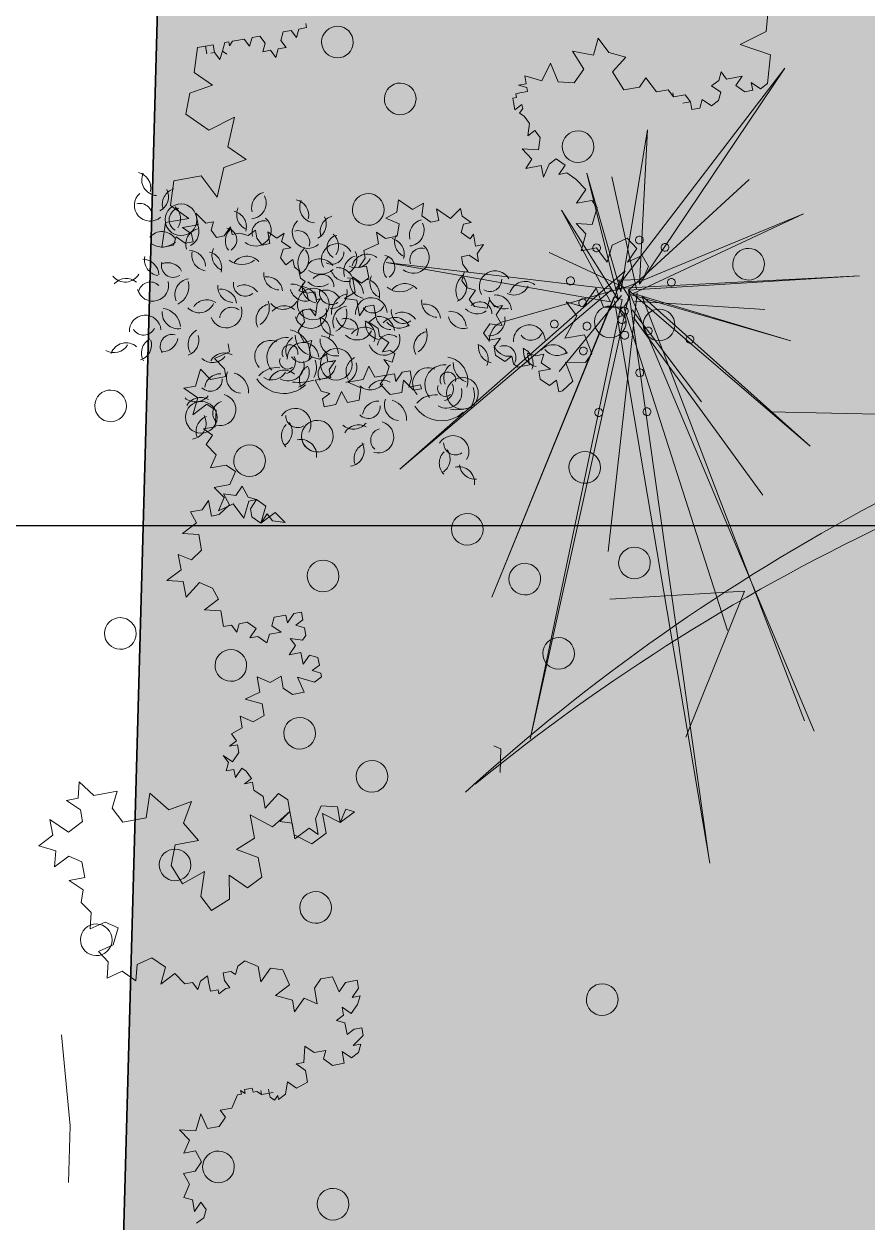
# Model space of a CAD drawing. Header units: metres. Extents: x 0 to 4415, y 1197 to 2590.
# Drawn here: x 1893.387 to 1893.814, y 1321.57 to 1322.176 of the extents above; entities that cross this region are included whole.
import ezdxf

# ---------------------------------------------------------------- set-up
doc = ezdxf.new("R2010")
doc.units = ezdxf.units.M
doc.linetypes.add('AXES', pattern=[2, 1.25, -0.25, 0.25, -0.25])
for name, color, linetype, lineweight, true_color in [('00-axe', 7, 'AXES', 5, 0xdb0000), ('veg', 7, 'Continuous', 9, 0x61c200), ('VEGETATION', 7, 'Continuous', 5, 0x7ea800)]:
    doc.layers.add(name, color=color, linetype=linetype, lineweight=lineweight, true_color=true_color)
doc.layers.add('Façade 02', color=41, linetype='Continuous', lineweight=35)

# ---------------------------------------------------------------- blocks, each defined once
blk = doc.blocks.new('PALMIER-01')
for p, q in [((-1.486, 4.2505), (-1.5347, 4.2529)), ((-1.4796, 4.2648), (-1.486, 4.2505)), ((-1.1803, 4.0219), (-1.1677, 3.7439)), ((-1.1677, 3.7439), (-1.4667, 3.8685)), ((-0.7981, 3.6863), (-0.8165, 3.1772))]:
    blk.add_line(p, q)
for points in [[(-0.9897, 3.4697, 0.062665), (-1.5741, 4.3248, 2.107966)], [(-1.0197, 3.4197, 0.062665), (-1.558, 4.3046, 2.107966)]]:
    blk.add_lwpolyline(points, format="xyb")
blk = doc.blocks.new('Plantes')
for p, q in [((-0.5796, 1.7132), (-0.238, 1.2957)), ((-0.189, 1.2913), (-0.5796, 1.7132)), ((-0.2838, 1.6127), (-0.1979, 1.2839)), ((-0.238, 1.2957), (-0.2838, 1.6127)), ((-0.2306, 1.2868), (-0.2012, 1.523)), ((-0.1979, 1.2839), (-0.1508, 1.535)), ((-0.1508, 1.535), (-0.1912, 1.2668)), ((-0.2142, 1.2853), (-0.4842, 1.4906)), ((-0.1912, 1.2668), (-0.0912, 1.4638)), ((-0.0912, 1.4638), (-0.1748, 1.2653)), ((-0.5902, 1.4095), (-0.2135, 1.2935)), ((-0.2231, 1.2779), (-0.5902, 1.4095)), ((-0.2053, 1.2928), (-0.0577, 1.3784)), ((0.281, 1.3894), (-0.1808, 1.2906)), ((-0.1748, 1.2653), (0.281, 1.3894)), ((-0.2106, 1.3262), (0.1269, 0.6784)), ((0.2921, 0.9601), (-0.2106, 1.3262)), ((-0.6932, 1.2704), (-0.189, 1.2913)), ((-0.2135, 1.2935), (0.0458, 1.2456)), ((-0.2142, 1.2853), (-0.6932, 1.2704)), ((-0.559, 0.929), (-0.2142, 1.2853)), ((-0.2402, 1.2712), (-0.559, 0.929)), ((-0.5393, 1.1496), (-0.2231, 1.2779)), ((-0.215, 1.2771), (-0.5393, 1.1496)), ((-0.2142, 1.2853), (-0.5127, 0.3401)), ((-0.4942, 0.3632), (-0.2402, 1.2712)), ((-0.2702, 0.1044), (-0.2142, 1.2853)), ((-0.2313, 1.2786), (-0.122, 0.75)), ((0.0754, 0.3782), (-0.215, 1.2771)), ((-0.1993, 1.2675), (0.0754, 0.3782)), ((-0.1986, 1.2757), (-0.055, 1.1311)), ((0.1269, 0.6784), (-0.1823, 1.2742)), ((-0.1808, 1.2906), (0.2921, 0.9601)), ((-0.2246, 1.2615), (-0.4919, 1.2195)), ((-0.2008, 1.2512), (-0.3527, 0.5647)), ((-0.2179, 1.2445), (-0.3431, 1.0415)), ((-0.183, 1.2661), (-0.2717, 0.088)), ((0.6228, 1.2518), (0.6214, 1.2354)), ((-0.2193, 1.2281), (-0.4519, 0.8371)), ((0.6214, 1.2354), (0.6533, 1.2244)), ((0.6533, 1.2244), (0.6348, 1.2013)), ((0.6348, 1.2013), (0.6333, 1.185)), ((0.666, 1.182), (0.6845, 1.2051)), ((0.6845, 1.2051), (0.698, 1.171)), ((0.6333, 1.185), (0.666, 1.182)), ((0.7225, 1.1688), (0.6958, 1.1464)), ((0.698, 1.171), (0.7225, 1.1688)), ((0.6958, 1.1464), (0.7092, 1.1123)), ((0.678, 1.1316), (0.6602, 1.1167)), ((0.7092, 1.1123), (0.678, 1.1316)), ((0.6602, 1.1167), (0.6654, 1.0833)), ((0.6654, 1.0833), (0.6899, 1.0811)), ((0.6899, 1.0811), (0.6721, 1.0662)), ((0.687, 1.0484), (0.6685, 1.0253)), ((0.6721, 1.0662), (0.687, 1.0484)), ((0.6685, 1.0253), (0.6827, 0.9994)), ((0.65, 1.0023), (0.6322, 0.9874)), ((0.6827, 0.9994), (0.65, 1.0023)), ((0.6322, 0.9874), (0.6463, 0.9614)), ((0.6107, 0.9317), (0.6211, 0.9554)), ((0.6211, 0.9554), (0.636, 0.9376)), ((0.636, 0.9376), (0.6612, 0.9436)), ((0.6463, 0.9614), (0.679, 0.9585)), ((0.6612, 0.9436), (0.6508, 0.9198)), ((0.679, 0.9585), (0.6605, 0.9355)), ((0.5937, 0.925), (0.5759, 0.9101)), ((0.5937, 0.925), (0.6107, 0.9317)), ((0.6085, 0.9072), (0.5937, 0.925)), ((0.61, 0.9235), (0.5937, 0.925)), ((0.6234, 0.8894), (0.61, 0.9235)), ((0.6427, 0.9206), (0.6234, 0.8894)), ((0.6746, 0.9095), (0.6427, 0.9206)), ((0.6508, 0.9198), (0.6739, 0.9013)), ((0.6605, 0.9355), (0.6746, 0.9095)), ((0.6902, 0.8999), (0.6932, 0.9325)), ((0.6932, 0.9325), (0.708, 0.9147)), ((0.5581, 0.8952), (0.5395, 0.8721)), ((0.5893, 0.8759), (0.5581, 0.8952)), ((0.5648, 0.8781), (0.5744, 0.8937)), ((0.5744, 0.8937), (0.5893, 0.8759)), ((0.5759, 0.9101), (0.5893, 0.8759)), ((0.6071, 0.8908), (0.6085, 0.9072)), ((0.6739, 0.9013), (0.6902, 0.8999)), ((0.708, 0.9147), (0.7326, 0.9126)), ((0.7326, 0.9126), (0.7222, 0.8888)), ((0.5395, 0.8721), (0.5648, 0.8781)), ((0.5893, 0.8759), (0.6071, 0.8908)), ((0.7534, 0.8695), (0.72, 0.8643)), ((0.7222, 0.8888), (0.7534, 0.8695)), ((0.72, 0.8643), (0.7171, 0.8316)), ((0.7171, 0.8316), (0.7401, 0.8131)), ((0.7401, 0.8131), (0.7661, 0.8272)), ((0.7661, 0.8272), (0.7632, 0.7945)), ((0.7632, 0.7945), (0.7944, 0.7753)), ((0.761, 0.77), (0.7581, 0.7373)), ((0.7944, 0.7753), (0.761, 0.77)), ((0.7016, 0.7506), (0.6913, 0.7268)), ((0.7276, 0.7648), (0.7016, 0.7506)), ((0.7581, 0.7373), (0.7276, 0.7648)), ((0.6913, 0.7268), (0.7225, 0.7076)), ((0.6891, 0.7023), (0.6862, 0.6696)), ((0.7225, 0.7076), (0.6891, 0.7023)), ((0.5228, 0.6842), (0.5213, 0.6679)), ((0.5391, 0.6828), (0.5228, 0.6842)), ((0.554, 0.665), (0.5391, 0.6828)), ((0.5554, 0.6813), (0.554, 0.665)), ((0.5799, 0.6791), (0.5554, 0.6813)), ((0.5867, 0.662), (0.5799, 0.6791)), ((0.6371, 0.674), (0.6193, 0.6591)), ((0.6535, 0.6725), (0.6371, 0.674)), ((0.6602, 0.6555), (0.6535, 0.6725)), ((0.6698, 0.6711), (0.6602, 0.6555)), ((0.6862, 0.6696), (0.6698, 0.6711)), ((0.5198, 0.6515), (0.5184, 0.6352)), ((0.5369, 0.6582), (0.5198, 0.6515)), ((0.5213, 0.6679), (0.5369, 0.6582)), ((0.5689, 0.6472), (0.5867, 0.662)), ((0.5934, 0.645), (0.5689, 0.6472)), ((0.6193, 0.6591), (0.6342, 0.6413)), ((0.5184, 0.6352), (0.5258, 0.6263)), ((0.5258, 0.6263), (0.5511, 0.6323)), ((0.5511, 0.6323), (0.5414, 0.6167)), ((0.6001, 0.6279), (0.5934, 0.645)), ((0.6179, 0.6428), (0.6001, 0.6279)), ((0.6342, 0.6413), (0.6179, 0.6428)), ((0.5318, 0.601), (0.5296, 0.5765)), ((0.5563, 0.5989), (0.5318, 0.601)), ((0.5414, 0.6167), (0.5563, 0.5989)), ((0.4977, 0.5876), (0.4962, 0.5713)), ((0.4962, 0.5713), (0.5118, 0.5617)), ((0.5147, 0.5943), (0.4977, 0.5876)), ((0.5296, 0.5765), (0.5147, 0.5943)), ((0.4947, 0.5549), (0.494, 0.5468)), ((0.494, 0.5468), (0.5096, 0.5371)), ((0.5118, 0.5617), (0.4947, 0.5549)), ((0.5096, 0.5371), (0.5438, 0.5506)), ((0.5438, 0.5506), (0.5327, 0.5186)), ((0.575, 0.5313), (0.5772, 0.5558)), ((0.5772, 0.5558), (0.601, 0.5455)), ((0.601, 0.5455), (0.6269, 0.5596)), ((0.6269, 0.5596), (0.624, 0.5269)), ((0.5572, 0.5164), (0.575, 0.5313)), ((0.624, 0.5269), (0.656, 0.5158)), ((0.5327, 0.5186), (0.5572, 0.5164)), ((0.6218, 0.5024), (0.6196, 0.4779)), ((0.656, 0.5158), (0.6218, 0.5024)), ((0.6196, 0.4779), (0.6434, 0.4675)), ((0.6434, 0.4675), (0.6694, 0.4817)), ((0.6694, 0.4817), (0.6672, 0.4572)), ((0.6672, 0.4572), (0.691, 0.4468)), ((0.6806, 0.423), (0.6792, 0.4067)), ((0.697, 0.4216), (0.6806, 0.423)), ((0.691, 0.4468), (0.6814, 0.4312)), ((0.6814, 0.4312), (0.697, 0.4216)), ((0.6792, 0.4067), (0.694, 0.3889)), ((0.694, 0.3889), (0.7118, 0.4038)), ((0.7118, 0.4038), (0.7022, 0.3882)), ((0.6762, 0.374), (0.6673, 0.3666)), ((0.6911, 0.3562), (0.6762, 0.374)), ((0.6926, 0.3726), (0.6911, 0.3562)), ((0.7089, 0.3711), (0.6926, 0.3726)), ((0.7022, 0.3882), (0.7089, 0.3711)), ((0.9867, 0.3463), (1.0142, 0.3768)), ((1.0142, 0.3768), (1.0194, 0.3434)), ((0.6673, 0.3666), (0.6577, 0.351)), ((0.6577, 0.351), (0.6733, 0.3413)), ((0.9377, 0.3507), (0.9867, 0.3463)), ((0.9511, 0.3165), (0.9377, 0.3507)), ((0.6555, 0.3265), (0.6377, 0.3116)), ((0.657, 0.3428), (0.6555, 0.3265)), ((0.6733, 0.3413), (0.657, 0.3428)), ((0.8346, 0.3022), (0.8709, 0.3402)), ((0.8709, 0.3402), (0.8829, 0.2897)), ((1.0439, 0.3412), (1.0172, 0.3189)), ((1.0194, 0.3434), (1.0439, 0.3412)), ((0.5872, 0.2996), (0.5851, 0.2751)), ((0.605, 0.3145), (0.5872, 0.2996)), ((0.6355, 0.2871), (0.605, 0.3145)), ((0.6377, 0.3116), (0.6355, 0.2871)), ((0.7863, 0.3148), (0.8346, 0.3022)), ((0.8071, 0.2717), (0.7863, 0.3148)), ((0.9319, 0.2853), (0.9511, 0.3165)), ((1.0172, 0.3189), (1.015, 0.2944)), ((1.0463, 0.2751), (1.0819, 0.3049)), ((1.0819, 0.3049), (1.0789, 0.2722)), ((0.4863, 0.2757), (0.4834, 0.243)), ((0.5197, 0.2809), (0.4863, 0.2757)), ((0.5338, 0.255), (0.5197, 0.2809)), ((0.5807, 0.2261), (0.5851, 0.2751)), ((0.5851, 0.2751), (0.6237, 0.2469)), ((0.5851, 0.2751), (0.6081, 0.2566)), ((0.6237, 0.2469), (0.6675, 0.276)), ((0.6675, 0.276), (0.6631, 0.227)), ((0.8829, 0.2897), (0.9319, 0.2853)), ((1.015, 0.2944), (1.0463, 0.2751)), ((0.4692, 0.269), (0.4521, 0.2623)), ((0.4521, 0.2623), (0.4834, 0.243)), ((0.4834, 0.243), (0.4692, 0.269)), ((0.4834, 0.243), (0.5182, 0.2646)), ((0.5182, 0.2646), (0.5146, 0.2237)), ((0.5309, 0.2223), (0.5338, 0.255)), ((0.5829, 0.2506), (0.58, 0.2179)), ((0.6081, 0.2566), (0.5829, 0.2506)), ((0.779, 0.2331), (0.8071, 0.2717)), ((1.1102, 0.2529), (1.076, 0.2395)), ((1.0789, 0.2722), (1.1102, 0.2529)), ((0.5146, 0.2237), (0.5458, 0.2045)), ((0.5487, 0.2372), (0.5309, 0.2223)), ((0.5458, 0.2045), (0.5807, 0.2261)), ((0.58, 0.2179), (0.5487, 0.2372)), ((0.6631, 0.227), (0.7025, 0.207)), ((0.828, 0.2287), (0.779, 0.2331)), ((0.8407, 0.1864), (0.828, 0.2287)), ((1.0501, 0.2254), (1.0241, 0.2112)), ((1.0813, 0.2061), (1.0501, 0.2254)), ((1.076, 0.2395), (1.0813, 0.2061)), ((0.7025, 0.207), (0.6595, 0.1861)), ((1.0241, 0.2112), (1.0212, 0.1785)), ((0.6595, 0.1861), (0.6558, 0.1452)), ((0.8207, 0.147), (0.8407, 0.1864)), ((1.0212, 0.1785), (1.0539, 0.1756)), ((1.0539, 0.1756), (1.0272, 0.1533)), ((0.6871, 0.126), (0.7227, 0.1558)), ((0.7227, 0.1558), (0.7264, 0.106)), ((0.7731, 0.1677), (0.8207, 0.147)), ((0.7851, 0.1172), (0.7731, 0.1677)), ((1.0272, 0.1533), (1.0331, 0.128)), ((0.6558, 0.1452), (0.6871, 0.126)), ((1.0331, 0.128), (1.0146, 0.105)), ((0.7264, 0.106), (0.7658, 0.086)), ((0.7658, 0.086), (0.7851, 0.1172)), ((1.0146, 0.105), (1.0199, 0.0716)), ((0.9879, 0.0827), (0.9619, 0.0685)), ((1.0199, 0.0716), (0.9879, 0.0827)), ((0.9619, 0.0685), (0.9754, 0.0344)), ((0.9754, 0.0344), (1.0073, 0.0233)), ((0.8982, 0.0001), (0.8715, -0.0222)), ((0.9301, -0.011), (0.8982, 0.0001)), ((1.0073, 0.0233), (0.9888, 0.0002)), ((0.9888, 0.0002), (0.994, -0.0332)), ((0.7066, -0.024), (0.6806, -0.0382)), ((0.7222, -0.0336), (0.7066, -0.024)), ((0.8715, -0.0222), (0.8849, -0.0564)), ((0.9354, -0.0444), (0.9301, -0.011)), ((0.9621, -0.0221), (0.9354, -0.0444)), ((0.994, -0.0332), (0.9621, -0.0221)), ((0.6554, -0.0441), (0.6302, -0.0501)), ((0.6777, -0.0708), (0.6554, -0.0441)), ((0.6806, -0.0382), (0.6777, -0.0708)), ((0.7289, -0.0507), (0.7222, -0.0336)), ((0.7378, -0.0433), (0.7289, -0.0507)), ((0.7542, -0.0447), (0.7378, -0.0433)), ((0.7527, -0.0611), (0.7542, -0.0447)), ((0.7869, -0.0476), (0.7854, -0.064)), ((0.8025, -0.0573), (0.7869, -0.0476)), ((0.8537, -0.0371), (0.8351, -0.0602)), ((0.8849, -0.0564), (0.8537, -0.0371)), ((0.5292, -0.0741), (0.5181, -0.106)), ((0.5537, -0.0762), (0.5292, -0.0741)), ((0.6302, -0.0501), (0.6191, -0.0821)), ((0.7431, -0.0767), (0.7527, -0.0611)), ((0.7854, -0.064), (0.7839, -0.0803)), ((0.8092, -0.0743), (0.8025, -0.0573)), ((0.8188, -0.0587), (0.8092, -0.0743)), ((0.8351, -0.0602), (0.8188, -0.0587)), ((0.4787, -0.086), (0.4772, -0.1024)), ((0.5032, -0.0882), (0.4787, -0.086)), ((0.5181, -0.106), (0.5032, -0.0882)), ((0.5686, -0.094), (0.5537, -0.0762)), ((0.5657, -0.1267), (0.5686, -0.094)), ((0.6191, -0.0821), (0.6503, -0.1013)), ((0.7513, -0.0774), (0.7431, -0.0767)), ((0.7669, -0.087), (0.7513, -0.0774)), ((0.7676, -0.0789), (0.7669, -0.087)), ((0.7839, -0.0803), (0.7676, -0.0789)), ((0.4758, -0.1187), (0.4825, -0.1358)), ((0.4921, -0.1202), (0.4758, -0.1187)), ((0.4772, -0.1024), (0.4921, -0.1202)), ((0.5916, -0.1126), (0.5657, -0.1267)), ((0.614, -0.1393), (0.5916, -0.1126)), ((0.6161, -0.1148), (0.614, -0.1393)), ((0.6503, -0.1013), (0.6161, -0.1148)), ((0.4825, -0.1358), (0.4974, -0.1536)), ((0.4974, -0.1536), (0.5152, -0.1387)), ((0.5152, -0.1387), (0.5137, -0.155)), ((0.5123, -0.1714), (0.5101, -0.1959)), ((0.5293, -0.1647), (0.5123, -0.1714)), ((0.5137, -0.155), (0.5293, -0.1647)), ((0.4781, -0.1848), (0.4767, -0.2011)), ((0.4945, -0.1863), (0.4781, -0.1848)), ((0.5101, -0.1959), (0.4945, -0.1863)), ((0.4767, -0.2011), (0.4997, -0.2197)), ((0.4834, -0.2182), (0.4901, -0.2353)), ((0.4997, -0.2197), (0.4834, -0.2182)), ((0.5814, -0.227), (0.5992, -0.2121)), ((0.5992, -0.2121), (0.6045, -0.2455)), ((0.4901, -0.2353), (0.5057, -0.2449)), ((0.5057, -0.2449), (0.5235, -0.23)), ((0.5235, -0.23), (0.5213, -0.2545)), ((0.5458, -0.2567), (0.5636, -0.2418)), ((0.5569, -0.2248), (0.5814, -0.227)), ((0.5636, -0.2418), (0.5569, -0.2248)), ((0.6208, -0.2469), (0.603, -0.2618)), ((0.6045, -0.2455), (0.6208, -0.2469)), ((0.5213, -0.2545), (0.5458, -0.2567)), ((0.603, -0.2618), (0.6008, -0.2863)), ((0.6008, -0.2863), (0.6246, -0.2967)), ((0.6246, -0.2967), (0.6424, -0.2818)), ((0.6424, -0.2818), (0.6484, -0.3071)), ((0.6825, -0.2936), (0.6818, -0.3018)), ((0.6818, -0.3018), (0.6825, -0.2936)), ((0.6989, -0.2951), (0.6982, -0.3033)), ((0.6982, -0.3033), (0.6989, -0.2951)), ((0.6982, -0.3033), (0.7071, -0.2958)), ((0.7071, -0.2958), (0.7152, -0.2965)), ((0.7152, -0.2965), (0.716, -0.2884)), ((0.716, -0.2884), (0.7152, -0.2965)), ((0.7152, -0.2965), (0.716, -0.2884)), ((0.7152, -0.2965), (0.7152, -0.2965)), ((0.716, -0.2884), (0.7241, -0.2891)), ((0.716, -0.2884), (0.716, -0.2884)), ((0.7241, -0.2891), (0.7323, -0.2898)), ((0.7323, -0.2898), (0.7316, -0.298)), ((0.7316, -0.298), (0.7405, -0.2906)), ((0.7323, -0.2898), (0.7323, -0.2898)), ((0.7323, -0.2898), (0.7323, -0.2898)), ((0.7323, -0.2898), (0.7323, -0.2898)), ((0.7405, -0.2906), (0.7397, -0.2987)), ((0.6484, -0.3071), (0.664, -0.3167)), ((0.664, -0.3167), (0.6647, -0.3085)), ((0.664, -0.3167), (0.664, -0.3167)), ((0.6647, -0.3085), (0.6722, -0.3174)), ((0.6722, -0.3174), (0.6811, -0.31)), ((0.6736, -0.3011), (0.6818, -0.3018)), ((0.6818, -0.3018), (0.6736, -0.3011)), ((0.6811, -0.31), (0.6818, -0.3018)), ((0.6818, -0.3018), (0.69, -0.3025)), ((0.69, -0.3025), (0.6818, -0.3018)), ((0.6818, -0.3018), (0.69, -0.3025)), ((0.69, -0.3025), (0.6982, -0.3033)), ((0.7316, -0.298), (0.7316, -0.298)), ((0.7397, -0.2987), (0.7479, -0.2995)), ((0.7479, -0.2995), (0.7621, -0.3254)), ((0.7621, -0.3254), (0.7866, -0.3276)), ((0.7866, -0.3276), (0.7769, -0.3432)), ((0.7769, -0.3432), (0.7918, -0.361)), ((0.8163, -0.3632), (0.8274, -0.3313)), ((0.8274, -0.3313), (0.8408, -0.3654)), ((0.7918, -0.361), (0.8163, -0.3632)), ((0.8408, -0.3654), (0.8743, -0.3602)), ((0.8743, -0.3602), (0.8557, -0.3832)), ((0.8557, -0.3832), (0.8699, -0.4092)), ((0.8454, -0.407), (0.835, -0.4308)), ((0.8699, -0.4092), (0.8454, -0.407)), ((0.835, -0.4308), (0.8499, -0.4486)), ((0.8499, -0.4486), (0.8744, -0.4508)), ((0.8744, -0.4508), (0.864, -0.4745)), ((0.864, -0.4745), (0.8782, -0.5005)), ((0.8441, -0.5139), (0.8344, -0.5296)), ((0.8589, -0.5317), (0.8441, -0.5139)), ((0.8611, -0.5072), (0.8589, -0.5317)), ((0.8782, -0.5005), (0.8611, -0.5072)), ((0.8344, -0.5296), (0.8411, -0.5466)), ((0.8411, -0.5466), (0.8568, -0.5563)), ((0.7636, -2.1539), (0.7643, -2.1457)), ((0.7636, -2.1539), (0.7636, -2.1539)), ((0.7636, -2.1539), (0.7636, -2.1539)), ((0.7636, -2.1539), (0.7636, -2.1539)), ((0.7636, -2.1539), (0.7636, -2.1539)), ((0.7636, -2.1539), (0.7636, -2.1539)), ((0.7636, -2.1539), (0.7636, -2.1539)), ((0.7636, -2.1539), (0.7636, -2.1539)), ((0.7799, -2.1554), (0.7636, -2.1539)), ((0.7866, -2.1724), (0.7799, -2.1554)), ((0.7962, -2.1568), (0.7866, -2.1724)), ((0.8126, -2.1583), (0.7962, -2.1568)), ((0.8193, -2.1754), (0.8126, -2.1583)), ((0.8097, -2.191), (0.8193, -2.1754)), ((0.8616, -2.1627), (0.852, -2.1783)), ((0.852, -2.1783), (0.8587, -2.1953)), ((0.8779, -2.1641), (0.8616, -2.1627)), ((0.8847, -2.1812), (0.8779, -2.1641)), ((0.8943, -2.1656), (0.8847, -2.1812)), ((0.9106, -2.167), (0.8943, -2.1656)), ((0.9188, -2.1678), (0.9106, -2.167)), ((0.9262, -2.1767), (0.9188, -2.1678)), ((0.927, -2.1685), (0.9262, -2.1767)), ((0.9351, -2.1692), (0.927, -2.1685)), ((0.9419, -2.1863), (0.9351, -2.1692)), ((0.9597, -2.1714), (0.9582, -2.1878)), ((0.976, -2.1729), (0.9597, -2.1714)), ((0.9745, -2.1892), (0.976, -2.1729)), ((0.976, -2.1729), (0.9745, -2.1892)), ((0.9923, -2.1743), (0.976, -2.1729)), ((1.0043, -2.2248), (0.9923, -2.1743)), ((-0.1952, -2.1919), (-0.1839, -2.2505)), ((0.826, -2.1924), (0.8097, -2.191)), ((0.8327, -2.2095), (0.826, -2.1924)), ((0.8423, -2.1939), (0.8327, -2.2095)), ((0.8587, -2.1953), (0.8423, -2.1939)), ((0.933, -2.1937), (0.9419, -2.1863)), ((0.9419, -2.1863), (0.933, -2.1937)), ((0.9486, -2.2034), (0.9419, -2.1863)), ((0.9582, -2.1878), (0.9486, -2.2034)), ((0.9664, -2.1885), (0.9582, -2.1878)), ((0.9582, -2.1878), (0.9664, -2.1885)), ((0.1443, -2.2633), (0.1636, -2.2321)), ((0.1636, -2.2321), (0.177, -2.2663)), ((0.9687, -2.2546), (1.0043, -2.2248)), ((-0.1839, -2.2505), (-0.1282, -2.272)), ((0.177, -2.2663), (0.2193, -2.2536)), ((0.2193, -2.2536), (0.1994, -2.293)), ((1.017, -2.2671), (0.9687, -2.2546)), ((-0.1282, -2.272), (-0.1883, -2.2995)), ((0.1102, -2.2768), (0.1443, -2.2633)), ((0.1407, -2.3042), (0.1102, -2.2768)), ((0.2551, -2.3144), (0.2669, -2.2743)), ((0.2669, -2.2743), (0.2885, -2.3092)), ((1.0297, -2.3094), (1.017, -2.2671)), ((-0.1883, -2.2995), (-0.1771, -2.3582)), ((0.1207, -2.3436), (0.1407, -2.3042)), ((0.1994, -2.293), (0.2217, -2.3197)), ((0.2885, -2.3092), (0.3226, -2.2957)), ((0.3226, -2.2957), (0.3212, -2.3121)), ((-0.0932, -2.341), (-0.0836, -2.3254)), ((-0.0836, -2.3254), (-0.0768, -2.3424)), ((0.0539, -2.3541), (0.0731, -2.3229)), ((0.0731, -2.3229), (0.088, -2.3407)), ((0.2217, -2.3197), (0.2551, -2.3144)), ((0.3205, -2.3202), (0.3197, -2.3284)), ((0.3197, -2.3284), (0.3361, -2.3299)), ((0.3375, -2.3135), (0.3205, -2.3202)), ((0.3212, -2.3121), (0.3375, -2.3135)), ((0.3361, -2.3299), (0.3442, -2.3306)), ((0.3442, -2.3306), (0.3435, -2.3388)), ((0.9295, -2.3252), (0.9852, -2.3466)), ((0.9489, -2.3846), (0.9295, -2.3252)), ((0.9852, -2.3466), (1.0297, -2.3094)), ((-0.1771, -2.3582), (-0.1615, -2.3678)), ((-0.1615, -2.3678), (-0.1437, -2.3529)), ((-0.1437, -2.3529), (-0.1451, -2.3693)), ((-0.1288, -2.3707), (-0.111, -2.3559)), ((-0.1259, -2.3381), (-0.0932, -2.341)), ((-0.111, -2.3559), (-0.1259, -2.3381)), ((-0.0612, -2.3521), (-0.079, -2.3669)), ((-0.0768, -2.3424), (-0.0612, -2.3521)), ((0.0197, -2.3675), (0.0294, -2.3519)), ((0.0294, -2.3519), (0.0539, -2.3541)), ((0.088, -2.3407), (0.1207, -2.3436)), ((0.3339, -2.3544), (0.3331, -2.3626)), ((0.3495, -2.364), (0.3339, -2.3544)), ((0.3435, -2.3388), (0.3517, -2.3395)), ((0.3509, -2.3477), (0.3495, -2.364)), ((0.3517, -2.3395), (0.3509, -2.3477)), ((-0.1451, -2.3693), (-0.1288, -2.3707)), ((-0.079, -2.3669), (-0.0723, -2.384)), ((-0.0567, -2.3936), (-0.0389, -2.3788)), ((-0.0389, -2.3788), (-0.0322, -2.3958)), ((-0.0151, -2.3891), (-0.0144, -2.381)), ((-0.0144, -2.381), (-0.0048, -2.3653)), ((-0.0062, -2.3817), (-0.0144, -2.381)), ((-0.0144, -2.381), (-0.0062, -2.3817)), ((0.0019, -2.3824), (-0.0062, -2.3817)), ((-0.0062, -2.3817), (0.0019, -2.3824)), ((-0.0048, -2.3653), (0.0034, -2.3661)), ((-0.0048, -2.3653), (-0.0048, -2.3653)), ((0.0034, -2.3661), (0.0116, -2.3668)), ((0.0034, -2.3661), (0.0034, -2.3661)), ((0.0034, -2.3661), (0.0034, -2.3661)), ((0.0116, -2.3668), (0.0197, -2.3675)), ((0.0205, -2.3594), (0.0197, -2.3675)), ((0.0197, -2.3675), (0.0205, -2.3594)), ((0.3317, -2.3789), (0.3221, -2.3945)), ((0.3406, -2.3715), (0.3317, -2.3789)), ((0.3317, -2.3789), (0.3317, -2.3789)), ((0.3331, -2.3626), (0.3406, -2.3715)), ((0.3331, -2.3626), (0.3331, -2.3626)), ((-0.0723, -2.384), (-0.0567, -2.3936)), ((-0.0322, -2.3958), (-0.0159, -2.3973)), ((-0.0159, -2.3973), (-0.0151, -2.3891)), ((0.3221, -2.3945), (0.328, -2.4198)), ((0.9133, -2.4143), (0.9489, -2.3846)), ((0.3124, -2.4101), (0.3028, -2.4257)), ((0.3028, -2.4257), (0.3088, -2.451)), ((0.328, -2.4198), (0.3124, -2.4101)), ((0.9616, -2.4269), (0.9133, -2.4143)), ((0.981, -2.4863), (0.9616, -2.4269)), ((0.3088, -2.451), (0.3422, -2.4457)), ((0.3422, -2.4457), (0.3237, -2.4688)), ((1.0099, -2.4394), (0.981, -2.4863)), ((1.067, -2.4445), (1.0099, -2.4394)), ((1.079, -2.495), (1.067, -2.4445)), ((0.2739, -2.4726), (0.2561, -2.4875)), ((0.2895, -2.4822), (0.2739, -2.4726)), ((0.3037, -2.5082), (0.2895, -2.4822)), ((0.3237, -2.4688), (0.3385, -2.4866)), ((0.2547, -2.5038), (0.2369, -2.5187)), ((0.271, -2.5053), (0.2547, -2.5038)), ((0.2561, -2.4875), (0.271, -2.5053)), ((0.3059, -2.4837), (0.3037, -2.5082)), ((0.3385, -2.4866), (0.3059, -2.4837)), ((1.0434, -2.5248), (1.079, -2.495)), ((0.2369, -2.5187), (0.2183, -2.5417)), ((0.58, -2.5493), (0.6067, -2.527)), ((0.6067, -2.527), (0.6127, -2.5522)), ((1.0093, -2.5382), (1.0278, -2.5152)), ((1.0278, -2.5152), (1.0256, -2.5397)), ((1.0924, -2.5292), (1.0434, -2.5248)), ((1.1044, -2.5796), (1.0924, -2.5292)), ((0.2183, -2.5417), (0.2406, -2.5684)), ((0.4791, -2.5732), (0.4805, -2.5569)), ((0.4805, -2.5569), (0.5036, -2.5754)), ((0.5036, -2.5754), (0.5303, -2.5531)), ((0.5303, -2.5531), (0.5281, -2.5776)), ((0.5562, -2.539), (0.58, -2.5493)), ((0.5622, -2.5642), (0.5562, -2.539)), ((0.6127, -2.5522), (0.6365, -2.5626)), ((0.9573, -2.5665), (0.9588, -2.5502)), ((0.9588, -2.5502), (0.9737, -2.568)), ((0.99, -2.5694), (0.9996, -2.5538)), ((0.9929, -2.5368), (1.0093, -2.5382)), ((0.9996, -2.5538), (0.9929, -2.5368)), ((1.0256, -2.5397), (1.0583, -2.5426)), ((1.0583, -2.5426), (1.0405, -2.5575)), ((0.208, -2.5655), (0.1983, -2.5811)), ((0.1983, -2.5811), (0.2118, -2.6153)), ((0.2406, -2.5684), (0.208, -2.5655)), ((0.4613, -2.5881), (0.4791, -2.5732)), ((0.5281, -2.5776), (0.5444, -2.5791)), ((0.5444, -2.5791), (0.5622, -2.5642)), ((0.6365, -2.5626), (0.6105, -2.5767)), ((0.6105, -2.5767), (0.6165, -2.602)), ((0.8497, -2.5734), (0.8653, -2.583)), ((0.8564, -2.5904), (0.8497, -2.5734)), ((0.8653, -2.583), (0.8831, -2.5681)), ((0.8831, -2.5681), (0.8809, -2.5926)), ((0.8972, -2.5941), (0.9068, -2.5785)), ((0.9068, -2.5785), (0.9083, -2.5621)), ((0.9083, -2.5621), (0.9239, -2.5718)), ((0.9239, -2.5718), (0.941, -2.5651)), ((0.941, -2.5651), (0.9573, -2.5665)), ((0.9737, -2.568), (0.99, -2.5694)), ((1.0405, -2.5575), (1.039, -2.5738)), ((1.039, -2.5738), (1.0554, -2.5753)), ((1.0554, -2.5753), (1.0732, -2.5604)), ((1.0732, -2.5604), (1.0799, -2.5775)), ((1.0799, -2.5775), (1.1044, -2.5796)), ((0.4776, -2.5896), (0.4613, -2.5881)), ((0.4665, -2.6215), (0.4843, -2.6067)), ((0.4843, -2.6067), (0.4776, -2.5896)), ((0.6165, -2.602), (0.641, -2.6042)), ((0.641, -2.6042), (0.6588, -2.5893)), ((0.6588, -2.5893), (0.6566, -2.6138)), ((0.8386, -2.6053), (0.8564, -2.5904)), ((0.8549, -2.6068), (0.8386, -2.6053)), ((0.8809, -2.5926), (0.8972, -2.5941)), ((0.2118, -2.6153), (0.2452, -2.61)), ((0.2452, -2.61), (0.2266, -2.6331)), ((0.4569, -2.6371), (0.4591, -2.6126)), ((0.4591, -2.6126), (0.4665, -2.6215)), ((0.6566, -2.6138), (0.6886, -2.6249)), ((0.6886, -2.6249), (0.6871, -2.6412)), ((0.8349, -2.6462), (0.8364, -2.6298)), ((0.8364, -2.6298), (0.852, -2.6395)), ((0.852, -2.6395), (0.8616, -2.6239)), ((0.8616, -2.6239), (0.8549, -2.6068)), ((0.1427, -2.6503), (0.1242, -2.6733)), ((0.1747, -2.6614), (0.1427, -2.6503)), ((0.2266, -2.6331), (0.2401, -2.6672)), ((0.4405, -2.6357), (0.4569, -2.6371)), ((0.4554, -2.6535), (0.4405, -2.6357)), ((0.454, -2.6698), (0.4554, -2.6535)), ((0.4718, -2.6549), (0.454, -2.6698)), ((0.4881, -2.6564), (0.4718, -2.6549)), ((0.6871, -2.6412), (0.702, -2.659)), ((0.8246, -2.67), (0.826, -2.6536)), ((0.826, -2.6536), (0.8349, -2.6462)), ((0.1242, -2.6733), (0.1465, -2.7)), ((0.1881, -2.6955), (0.1747, -2.6614)), ((0.2074, -2.6643), (0.1881, -2.6955)), ((0.2401, -2.6672), (0.2074, -2.6643)), ((0.477, -2.6884), (0.4866, -2.6727)), ((0.4866, -2.6727), (0.4881, -2.6564)), ((0.6857, -2.6576), (0.6835, -2.6821)), ((0.702, -2.659), (0.6857, -2.6576)), ((0.6991, -2.6917), (0.7169, -2.6768)), ((0.7169, -2.6768), (0.714, -2.7095)), ((0.8157, -2.6774), (0.8246, -2.67)), ((0.8231, -2.6863), (0.8157, -2.6774)), ((0.1146, -2.689), (0.1042, -2.7127)), ((0.1465, -2.7), (0.1146, -2.689)), ((0.4852, -2.6891), (0.477, -2.6884)), ((0.4919, -2.7062), (0.4852, -2.6891)), ((0.6835, -2.6821), (0.6991, -2.6917)), ((0.7957, -2.7168), (0.7971, -2.7005)), ((0.7971, -2.7005), (0.8135, -2.7019)), ((0.8135, -2.7019), (0.8305, -2.6952)), ((0.8305, -2.6952), (0.8231, -2.6863)), ((0.1042, -2.7127), (0.1184, -2.7387)), ((0.4652, -2.7285), (0.4823, -2.7218)), ((0.4801, -2.7463), (0.4652, -2.7285)), ((0.4823, -2.7218), (0.4919, -2.7062)), ((0.7125, -2.7259), (0.7096, -2.7585)), ((0.7377, -2.7199), (0.7125, -2.7259)), ((0.714, -2.7095), (0.7377, -2.7199)), ((0.7875, -2.7161), (0.7957, -2.7168)), ((0.7949, -2.725), (0.7875, -2.7161)), ((0.8009, -2.7502), (0.7949, -2.725)), ((0.1184, -2.7387), (0.1681, -2.7349)), ((0.1681, -2.7349), (0.1482, -2.7743)), ((0.2046, -2.7876), (0.2164, -2.7475)), ((0.2164, -2.7475), (0.2462, -2.7831)), ((0.4289, -2.7664), (0.4385, -2.7508)), ((0.4385, -2.7508), (0.4452, -2.7679)), ((0.4705, -2.7619), (0.4801, -2.7463)), ((0.6784, -2.7393), (0.6762, -2.7638)), ((0.6947, -2.7407), (0.6784, -2.7393)), ((0.7096, -2.7585), (0.6947, -2.7407)), ((0.8106, -2.7346), (0.8009, -2.7502)), ((0.8269, -2.7361), (0.8106, -2.7346)), ((0.8247, -2.7606), (0.8254, -2.7524)), ((0.8254, -2.7524), (0.8269, -2.7361)), ((0.1482, -2.7743), (0.163, -2.7921)), ((0.2462, -2.7831), (0.2803, -2.7696)), ((0.2803, -2.7696), (0.2611, -2.8009)), ((0.4125, -2.765), (0.4289, -2.7664)), ((0.4274, -2.7828), (0.4125, -2.765)), ((0.4452, -2.7679), (0.4705, -2.7619)), ((0.6918, -2.7734), (0.674, -2.7883)), ((0.6762, -2.7638), (0.6918, -2.7734)), ((0.8321, -2.7695), (0.8247, -2.7606)), ((0.8292, -2.8022), (0.8396, -2.7784)), ((0.8396, -2.7784), (0.8321, -2.7695)), ((0.163, -2.7921), (0.2046, -2.7876)), ((0.2611, -2.8009), (0.2901, -2.8446)), ((0.4171, -2.8065), (0.4274, -2.7828)), ((0.4423, -2.8006), (0.4171, -2.8065)), ((0.4572, -2.8184), (0.4423, -2.8006)), ((0.6725, -2.8046), (0.6547, -2.8195)), ((0.674, -2.7883), (0.6725, -2.8046)), ((0.8129, -2.8007), (0.8292, -2.8022)), ((0.8196, -2.8178), (0.8129, -2.8007)), ((0.4475, -2.834), (0.4572, -2.8184)), ((0.6547, -2.8195), (0.6696, -2.8373)), ((0.8181, -2.8341), (0.8196, -2.8178)), ((0.2493, -2.841), (0.2374, -2.8811)), ((0.2901, -2.8446), (0.2493, -2.841)), ((0.423, -2.8318), (0.4475, -2.834)), ((0.4379, -2.8496), (0.423, -2.8318)), ((0.4365, -2.8659), (0.4379, -2.8496)), ((0.6533, -2.8359), (0.6444, -2.8433)), ((0.6444, -2.8433), (0.6511, -2.8604)), ((0.6511, -2.8604), (0.6682, -2.8537)), ((0.6696, -2.8373), (0.6533, -2.8359)), ((0.6682, -2.8537), (0.6585, -2.8693)), ((0.7677, -2.8461), (0.784, -2.8475)), ((0.7825, -2.8639), (0.7677, -2.8461)), ((0.784, -2.8475), (0.7855, -2.8312)), ((0.7855, -2.8312), (0.8011, -2.8408)), ((0.8011, -2.8408), (0.8181, -2.8341)), ((0.337, -2.8735), (0.3533, -2.875)), ((0.3437, -2.8906), (0.337, -2.8735)), ((0.3533, -2.875), (0.3704, -2.8683)), ((0.3704, -2.8683), (0.3682, -2.8928)), ((0.4016, -2.8875), (0.403, -2.8712)), ((0.403, -2.8712), (0.4187, -2.8808)), ((0.4187, -2.8808), (0.4365, -2.8659)), ((0.6585, -2.8693), (0.6652, -2.8863)), ((0.6897, -2.8885), (0.7001, -2.8648)), ((0.7001, -2.8648), (0.7143, -2.8907)), ((0.7811, -2.8802), (0.7825, -2.8639)), ((0.2374, -2.8811), (0.2523, -2.8989)), ((0.2523, -2.8989), (0.2939, -2.8944)), ((0.2939, -2.8944), (0.2821, -2.9345)), ((0.3259, -2.9055), (0.3437, -2.8906)), ((0.3682, -2.8928), (0.3927, -2.895)), ((0.3927, -2.895), (0.4016, -2.8875)), ((0.6126, -2.9228), (0.6311, -2.8998)), ((0.6162, -2.882), (0.6148, -2.8983)), ((0.6148, -2.8983), (0.6215, -2.9154)), ((0.6326, -2.8834), (0.6162, -2.882)), ((0.6311, -2.8998), (0.6371, -2.925)), ((0.6474, -2.9012), (0.6326, -2.8834)), ((0.6489, -2.8849), (0.6474, -2.9012)), ((0.6652, -2.8863), (0.6489, -2.8849)), ((0.6616, -2.9272), (0.6801, -2.9041)), ((0.6652, -2.8863), (0.6897, -2.8885)), ((0.6801, -2.9041), (0.6652, -2.8863)), ((0.7143, -2.8907), (0.7469, -2.8936)), ((0.7469, -2.8936), (0.721, -2.9078)), ((0.7974, -2.8817), (0.7811, -2.8802)), ((0.8138, -2.8831), (0.7974, -2.8817)), ((0.8034, -2.9069), (0.8138, -2.8831)), ((0.3133, -2.9538), (0.3155, -2.9293)), ((0.3155, -2.9293), (0.3311, -2.9389)), ((0.3504, -2.9077), (0.3259, -2.9055)), ((0.3311, -2.9389), (0.3489, -2.924)), ((0.3489, -2.924), (0.3504, -2.9077)), ((0.597, -2.9132), (0.5962, -2.9214)), ((0.5962, -2.9214), (0.6126, -2.9228)), ((0.6215, -2.9154), (0.597, -2.9132)), ((0.6371, -2.925), (0.6616, -2.9272)), ((0.721, -2.9078), (0.727, -2.933)), ((0.7515, -2.9352), (0.7618, -2.9114)), ((0.7618, -2.9114), (0.776, -2.9374)), ((0.7863, -2.9136), (0.8034, -2.9069)), ((0.8019, -2.9233), (0.7863, -2.9136)), ((0.8005, -2.9396), (0.8019, -2.9233)), ((0.2821, -2.9345), (0.3051, -2.953)), ((0.3051, -2.953), (0.3133, -2.9538)), ((0.727, -2.933), (0.7515, -2.9352)), ((0.776, -2.9374), (0.8005, -2.9396))]:
    blk.add_line(p, q)
at = {"color": 97}
for p, q in [((-0.215, 1.2771), (-0.215, 1.2771)), ((-0.1823, 1.2742), (-0.1993, 1.2675))]:
    blk.add_line(p, q, dxfattribs=at)
at = {"color": 72}
for p, q in [((1.0997, -0.1414), (1.0992, -0.3308)), ((1.0992, -0.3308), (1.1135, -0.4474))]:
    blk.add_line(p, q, dxfattribs=at)
for centre, major_axis, start_param, end_param in [((0.7366, 1.604), (0.0232, 0.0232), 4.082311, 6.019626), ((0.7849, 1.5914), (0.0232, 0.0232), 1.097798, 2.668594), ((0.6988, 1.5497), (0.0232, 0.0232), 5.269135, 6.892291), ((0.75, 1.5699), (0.0232, 0.0232), 1.970463, 3.541259), ((0.7568, 1.5528), (0.0232, 0.0232), 3.296913, 6.438505), ((0.5496, 1.5383), (0.0232, 0.0232), 1.987916, 3.925231), ((0.5154, 1.5249), (0.0232, 0.0232), 5.338948, 6.909744), ((0.7293, 1.5223), (0.0232, 0.0232), 1.603943, 3.052567), ((0.6959, 1.517), (0.0174, 0.0174), 4.536097, 6.979557), ((0.7798, 1.5343), (0.0174, 0.0174), 0.609106, 2.755861), ((0.4159, 1.5173), (0.0232, 0.0232), 4.082311, 6.019626), ((0.4642, 1.5048), (0.0232, 0.0232), 1.097798, 2.668594), ((0.595, 1.4931), (0.0232, 0.0232), 1.115251, 2.738407), ((0.5474, 1.5138), (0.0232, 0.0232), 4.466283, 6.03708), ((0.3781, 1.463), (0.0232, 0.0232), 5.269135, 6.892291), ((0.4294, 1.4832), (0.0232, 0.0232), 1.970463, 3.541259), ((0.4361, 1.4661), (0.0232, 0.0232), 3.296913, 6.438505), ((0.5445, 1.4811), (0.0232, 0.0232), 1.58649, 4.710629), ((0.5274, 1.4744), (0.0174, 0.0174), 5.251682, 7.398437), ((0.6091, 1.4671), (0.0174, 0.0174), 1.045438, 3.471446), ((0.6937, 1.4925), (0.0232, 0.0232), 1.970463, 3.541259), ((0.6581, 1.4628), (0.0232, 0.0232), 5.269135, 6.892291), ((0.7406, 1.4636), (0.0232, 0.0232), 0.015694, 1.830836), ((0.1947, 1.4382), (0.0232, 0.0232), 5.338948, 6.909744), ((0.4591, 1.4476), (0.0174, 0.0174), 0.609106, 2.755861), ((0.5757, 1.4619), (0.0232, 0.0232), 4.954976, 6.386146), ((0.736, 1.5052), (0.029, 0.029), 3.296913, 4.65827), ((0.2289, 1.4517), (0.0232, 0.0232), 1.987916, 3.925231), ((0.2267, 1.4271), (0.0232, 0.0232), 4.466283, 6.03708), ((0.3812, 1.4051), (0.0232, 0.0232), 5.077149, 8.218741), ((0.4086, 1.4356), (0.0232, 0.0232), 1.603943, 3.052567), ((0.3752, 1.4304), (0.0174, 0.0174), 4.536097, 6.979557), ((0.6538, 1.4137), (0.0232, 0.0232), 1.115251, 2.738407), ((0.6062, 1.4345), (0.0232, 0.0232), 4.466283, 6.03708), ((0.6872, 1.419), (0.0232, 0.0232), 0.870905, 2.424248), ((0.6478, 1.439), (0.0232, 0.0232), 4.169577, 5.792734), ((0.7852, 1.4102), (0.0232, 0.0232), 0.870905, 2.424248), ((0.7465, 1.4384), (0.0232, 0.0232), 4.169577, 5.792734), ((0.2238, 1.3945), (0.0232, 0.0232), 1.58649, 4.710629), ((0.2743, 1.4064), (0.0232, 0.0232), 1.115251, 2.738407), ((0.373, 1.4058), (0.0232, 0.0232), 1.970463, 3.541259), ((0.3908, 1.4207), (0.0174, 0.0174), 2.406795, 4.536097), ((0.4725, 1.4134), (0.0232, 0.0232), 1.79593, 3.611072), ((0.4221, 1.4015), (0.029, 0.029), 5.077149, 6.455959), ((0.5699, 1.3965), (0.0232, 0.0232), 6.194159, 8.009302), ((0.575, 1.4537), (0.029, 0.029), 3.331819, 4.710629), ((0.7347, 1.3983), (0.0232, 0.0232), 0.521839, 1.953009), ((0.7206, 1.4242), (0.0174, 0.0174), 3.436539, 5.862547), ((-0.2463, 1.387), (0.0058, 0.0058), 2.267169, 8.550354), ((0.2067, 1.3878), (0.0174, 0.0174), 5.251682, 7.398437), ((0.2884, 1.3805), (0.0174, 0.0174), 1.045438, 3.471446), ((0.255, 1.3752), (0.0232, 0.0232), 4.954976, 6.386146), ((0.3211, 1.3775), (0.0232, 0.0232), 5.862547, 7.817316), ((0.3411, 1.4169), (0.0232, 0.0232), 2.895487, 4.466283), ((0.3374, 1.3761), (0.0232, 0.0232), 5.269135, 6.892291), ((0.4199, 1.377), (0.0232, 0.0232), 0.015694, 1.830836), ((0.503, 1.386), (0.0232, 0.0232), 4.064858, 5.688014), ((0.6902, 1.3611), (0.0232, 0.0232), 5.181868, 7.014464), ((0.7667, 1.3872), (-0.0232, 0.0232), 0.626559, 3.750698), ((0.7734, 1.3701), (0.0174, 0.0174), 5.810187, 7.939489), ((0.8201, 1.4318), (0.0232, 0.0232), 2.9653, 4.920069), ((0.8232, 1.3739), (0.0232, 0.0232), 0.015694, 1.58649), ((-0.2975, 1.3669), (0.0058, 0.0058), 2.267169, 8.550354), ((-0.1564, 1.379), (0.0058, 0.0058), 2.267169, 8.550354), ((0.385, 1.3554), (0.0232, 0.0232), 0.783639, 2.389342), ((0.3634, 1.3902), (0.0232, 0.0232), 3.750698, 5.321495), ((0.4153, 1.4185), (0.029, 0.029), 3.296913, 4.65827), ((0.4177, 1.3524), (0.0174, 0.0174), 0.0506, 2.476608), ((0.5328, 1.3504), (0.0232, 0.0232), 0.783639, 2.336982), ((0.5811, 1.3379), (0.0232, 0.0232), 0.41712, 1.865743), ((0.5758, 1.3713), (0.0174, 0.0174), 3.331819, 5.77528), ((0.6301, 1.3335), (0.0232, 0.0232), 0.783639, 2.336982), ((0.6004, 1.3691), (0.0232, 0.0232), 4.064858, 5.688014), ((0.7333, 1.3819), (0.029, 0.029), 2.197355, 3.558712), ((0.0605, 1.3184), (0.0232, 0.0232), 5.077149, 8.218741), ((0.1518, 1.3268), (0.0232, 0.0232), 1.79593, 3.611072), ((0.1014, 1.3148), (0.029, 0.029), 5.077149, 6.455959), ((0.2492, 1.3098), (0.0232, 0.0232), 6.194159, 8.009302), ((0.3331, 1.3271), (0.0232, 0.0232), 1.115251, 2.738407), ((0.2855, 1.3478), (0.0232, 0.0232), 4.466283, 6.03708), ((0.3665, 1.3323), (0.0232, 0.0232), 0.870905, 2.424248), ((0.3271, 1.3523), (0.0232, 0.0232), 4.169577, 5.792734), ((0.3999, 1.3376), (0.0232, 0.0232), 2.249715, 4.064858), ((0.414, 1.3116), (0.0232, 0.0232), 0.521839, 1.953009), ((0.3999, 1.3376), (0.0174, 0.0174), 3.436539, 5.862547), ((0.4206, 1.3851), (0.0232, 0.0232), 3.401633, 4.832803), ((0.4645, 1.3236), (0.0232, 0.0232), 0.870905, 2.424248), ((0.4259, 1.3517), (0.0232, 0.0232), 4.169577, 5.792734), ((0.4511, 1.3577), (0.0232, 0.0232), 3.750698, 5.321495), ((0.4816, 1.3303), (0.0232, 0.0232), 0.783639, 2.389342), ((0.6613, 1.3142), (0.0232, 0.0232), 6.194159, 7.764956), ((-0.0962, 1.316), (0.0058, 0.0058), 2.267169, 8.550354), ((0.0004, 1.2909), (0.0232, 0.0232), 5.862547, 7.817316), ((0.0701, 1.3341), (0.0174, 0.0174), 2.406795, 4.536097), ((0.2543, 1.367), (0.029, 0.029), 3.331819, 4.710629), ((0.3212, 1.2869), (0.0232, 0.0232), 5.530934, 8.672527), ((0.3628, 1.2915), (0.029, 0.029), 5.530934, 6.909744), ((0.4994, 1.3452), (0.0232, 0.0232), 2.9653, 4.920069), ((0.5025, 1.2872), (0.0232, 0.0232), 0.015694, 1.58649), ((0.5715, 1.3223), (0.029, 0.029), 2.110089, 3.453992), ((0.5277, 1.2932), (0.0232, 0.0232), 5.094602, 6.909744), ((0.6205, 1.3179), (0.0232, 0.0232), 2.110089, 5.234228), ((0.6109, 1.3023), (0.0174, 0.0174), 5.705467, 7.852222), ((0.6732, 1.3544), (0.0232, 0.0232), 2.878034, 4.832803), ((0.72, 1.3255), (0.0232, 0.0232), 3.837965, 5.670561), ((0.7587, 1.2973), (0.029, 0.029), 1.010531, 2.371888), ((0.7913, 1.2944), (0.0232, 0.0232), 5.530934, 8.655074), ((-0.3041, 1.2933), (0.0058, 0.0058), 2.267169, 8.550354), ((0.0204, 1.3303), (0.0232, 0.0232), 2.895487, 4.466283), ((0.0643, 1.2687), (0.0232, 0.0232), 0.783639, 2.389342), ((0.0427, 1.3036), (0.0232, 0.0232), 3.750698, 5.321495), ((0.097, 1.2658), (0.0174, 0.0174), 0.0506, 2.476608), ((0.2121, 1.2637), (0.0232, 0.0232), 0.783639, 2.336982), ((0.1823, 1.2993), (0.0232, 0.0232), 4.064858, 5.688014), ((0.2551, 1.2846), (0.0174, 0.0174), 3.331819, 5.77528), ((0.3153, 1.3122), (0.0174, 0.0174), 2.86058, 4.989882), ((0.4126, 1.2953), (0.029, 0.029), 2.197355, 3.558712), ((0.3695, 1.2744), (0.0232, 0.0232), 5.181868, 7.014464), ((0.446, 1.3005), (0.0232, 0.0232), 2.197355, 5.321495), ((0.4527, 1.2834), (0.0174, 0.0174), 5.810187, 7.939489), ((0.7928, 1.3107), (0.0174, 0.0174), 2.91294, 5.042242), ((-0.1169, 1.2684), (0.0058, 0.0058), 2.267169, 8.550354), ((0.0999, 1.2985), (0.0232, 0.0232), 3.401633, 4.832803), ((0.1609, 1.2436), (0.0232, 0.0232), 0.783639, 2.389342), ((0.2604, 1.2512), (0.0232, 0.0232), 0.41712, 1.865743), ((0.276, 1.2416), (0.0232, 0.0232), 0.033147, 1.987916), ((0.3094, 1.2468), (0.0232, 0.0232), 0.783639, 2.336982), ((0.2797, 1.2824), (0.0232, 0.0232), 4.064858, 5.688014), ((0.3027, 1.2639), (0.0232, 0.0232), 4.204484, 5.77528), ((0.3503, 1.2432), (0.0232, 0.0232), 1.237424, 2.843127), ((0.3762, 1.2573), (0.0174, 0.0174), 0.504386, 2.930394), ((0.3628, 1.2915), (0.0232, 0.0232), 3.855418, 5.286588), ((0.3948, 1.2804), (0.0232, 0.0232), 4.204484, 5.77528), ((0.4423, 1.2597), (0.0232, 0.0232), 1.237424, 2.843127), ((0.5048, 1.2211), (0.0348, 0.0348), 1.045438, 2.720954), ((0.7149, 1.2683), (0.0232, 0.0232), 2.144995, 3.698339), ((0.6726, 1.2556), (0.0232, 0.0232), 5.059695, 6.682852), ((0.7572, 1.281), (0.0232, 0.0232), 2.616234, 4.047404), ((0.7387, 1.2579), (0.0174, 0.0174), 4.989882, 7.41589), ((0.8137, 1.2677), (0.0232, 0.0232), 2.144995, 3.698339), ((0.7706, 1.2468), (0.0232, 0.0232), 5.059695, 6.682852), ((0.836, 1.241), (0.0232, 0.0232), 5.93236, 7.887129), ((0.8567, 1.2886), (0.0232, 0.0232), 2.982754, 4.55355), ((-0.2015, 1.243), (0.0058, 0.0058), 2.267169, 8.550354), ((0.0792, 1.2509), (0.0232, 0.0232), 2.249715, 4.064858), ((0.0421, 1.2048), (0.029, 0.029), 5.530934, 6.909744), ((0.1304, 1.271), (0.0232, 0.0232), 3.750698, 5.321495), ((0.2508, 1.2356), (0.029, 0.029), 2.110089, 3.453992), ((0.2633, 1.2839), (0.0232, 0.0232), 3.349273, 4.920069), ((0.2902, 1.2156), (0.0174, 0.0174), 5.705467, 7.852222), ((0.3406, 1.2276), (0.0232, 0.0232), 6.194159, 7.764956), ((0.3525, 1.2677), (0.0232, 0.0232), 2.878034, 4.832803), ((0.3993, 1.2388), (0.0232, 0.0232), 3.837965, 5.670561), ((0.438, 1.2106), (0.029, 0.029), 1.010531, 2.371888), ((0.4416, 1.2515), (0.029, 0.029), 4.379017, 5.635654), ((0.4721, 1.2241), (0.0232, 0.0232), 5.181868, 6.543225), ((0.5041, 1.213), (0.029, 0.029), 4.885162, 7.241357), ((0.5375, 1.2182), (0.0232, 0.0232), 4.815349, 7.572969), ((-0.1948, 1.2259), (0.0058, 0.0058), 2.267169, 8.550354), ((-0.1213, 1.2194), (0.0058, 0.0058), 2.267169, 8.550354), ((-0.0545, 1.2299), (0.0058, 0.0058), 2.267169, 8.550354), ((0.0005, 1.2003), (0.0232, 0.0232), 5.530934, 8.672527), ((0.207, 1.2065), (0.0232, 0.0232), 5.094602, 6.909744), ((0.2998, 1.2312), (0.0232, 0.0232), 2.110089, 5.234228), ((0.4707, 1.2077), (-0.0232, 0.0232), 3.960138, 7.084277), ((0.4966, 1.2219), (0.0116, 0.0116), 5.024789, 8.95178), ((0.6348, 1.2013), (0.0232, 0.0232), 6.106893, 7.677689), ((0.6555, 1.2489), (0.0232, 0.0232), 3.104927, 4.745536), ((-0.2468, 1.1976), (0.0058, 0.0058), 2.267169, 8.550354), ((-0.1977, 1.1933), (0.0058, 0.0058), 2.267169, 8.550354), ((-0.0054, 1.2255), (0.0174, 0.0174), 2.86058, 4.989882), ((0.0556, 1.1706), (0.0174, 0.0174), 0.504386, 2.930394), ((0.0421, 1.2048), (0.0232, 0.0232), 3.855418, 5.286588), ((0.0741, 1.1937), (0.0232, 0.0232), 4.204484, 5.77528), ((0.1216, 1.173), (0.0232, 0.0232), 1.237424, 2.843127), ((0.3519, 1.1689), (0.0232, 0.0232), 5.059695, 6.682852), ((0.418, 1.1712), (0.0174, 0.0174), 4.989882, 7.41589), ((0.4855, 1.1899), (0.029, 0.029), 2.075182, 2.982754), ((0.4721, 1.2241), (0.0174, 0.0174), 2.91294, 5.042242), ((0.5026, 1.1966), (0.0232, 0.0232), 2.214809, 4.55355), ((0.5115, 1.2041), (0.0174, 0.0174), 1.970463, 3.768152), ((0.5033, 1.2048), (0.0116, 0.0116), 3.314366, 5.949813), ((0.5309, 1.1447), (0.0348, 0.0348), 0.015694, 0.993078), ((0.5999, 1.1797), (0.0232, 0.0232), 4.134671, 5.949813), ((0.6475, 1.159), (0.0232, 0.0232), 5.757827, 7.188997), ((-0.3314, 1.1722), (0.0058, 0.0058), 2.267169, 8.550354), ((-0.1093, 1.1689), (0.0058, 0.0058), 2.267169, 8.550354), ((-0.0447, 1.1549), (0.0232, 0.0232), 0.033147, 1.987916), ((-0.0574, 1.1972), (0.0232, 0.0232), 3.349273, 4.920069), ((-0.018, 1.1772), (0.0232, 0.0232), 4.204484, 5.77528), ((0.0296, 1.1565), (0.0232, 0.0232), 1.237424, 2.843127), ((0.1841, 1.1345), (0.0348, 0.0348), 1.045438, 2.720954), ((0.1209, 1.1648), (0.029, 0.029), 4.379017, 5.635654), ((0.1834, 1.1263), (0.029, 0.029), 4.885162, 7.241357), ((0.2168, 1.1315), (0.0232, 0.0232), 4.815349, 7.572969), ((0.3942, 1.1816), (0.0232, 0.0232), 2.144995, 3.698339), ((0.4365, 1.1943), (0.0232, 0.0232), 2.616234, 4.047404), ((0.493, 1.181), (0.0232, 0.0232), 2.144995, 3.698339), ((0.4499, 1.1601), (0.0232, 0.0232), 5.059695, 6.682852), ((0.5115, 1.2041), (0.0464, 0.0464), 3.262006, 5.024789), ((0.5153, 1.1543), (0.0232, 0.0232), 5.93236, 7.887129), ((0.536, 1.2019), (0.0232, 0.0232), 2.982754, 4.55355), ((0.6304, 1.1523), (0.029, 0.029), 1.150158, 2.511515), ((0.666, 1.182), (0.0174, 0.0174), 2.389342, 4.815349), ((0.1759, 1.1352), (0.0116, 0.0116), 5.024789, 8.95178), ((0.1514, 1.1374), (0.0232, 0.0232), 5.181868, 6.543225), ((0.3141, 1.1146), (0.0232, 0.0232), 6.106893, 7.677689), ((0.475, 1.2567), (0.0696, 0.0696), 3.698339, 4.152124), ((0.652, 1.1174), (0.0232, 0.0232), 1.150158, 4.274297), ((0.698, 1.171), (0.0232, 0.0232), 3.104927, 4.745536), ((0.6929, 1.1138), (0.0232, 0.0232), 6.106893, 7.677689), ((-0.2214, 1.113), (0.0058, 0.0058), 2.267169, 8.550354), ((0.1908, 1.1174), (0.0174, 0.0174), 1.970463, 3.768152), ((0.1826, 1.1181), (0.0116, 0.0116), 3.314366, 5.949813), ((0.3348, 1.1622), (0.0232, 0.0232), 3.104927, 4.745536), ((0.6431, 1.11), (0.0174, 0.0174), 4.745536, 6.892291), ((0.1648, 1.1032), (0.029, 0.029), 2.075182, 2.982754), ((0.1819, 1.11), (0.0232, 0.0232), 2.214809, 4.55355), ((0.2102, 1.058), (0.0348, 0.0348), 0.015694, 0.993078), ((0.3097, 1.0656), (0.029, 0.029), 1.150158, 2.511515), ((0.2792, 1.093), (0.0232, 0.0232), 4.134671, 5.949813), ((0.3453, 1.0954), (0.0174, 0.0174), 2.389342, 4.815349), ((0.3268, 1.0723), (0.0232, 0.0232), 5.757827, 7.188997), ((0.4998, 1.0733), (0.0232, 0.0232), 6.141799, 9.265939), ((0.4931, 1.0904), (0.0174, 0.0174), 3.453992, 5.600747), ((0.6729, 1.0744), (0.0232, 0.0232), 5.234228, 6.805025), ((0.7159, 1.0952), (0.0232, 0.0232), 1.935556, 3.872871), ((0.1543, 1.1701), (0.0696, 0.0696), 3.698339, 4.152124), ((0.1908, 1.1174), (0.0464, 0.0464), 3.262006, 5.024789), ((0.54, 1.0615), (0.0232, 0.0232), 1.830836, 3.453992), ((0.4976, 1.0488), (0.0232, 0.0232), 4.815349, 6.386146), ((-0.1292, 1.0389), (0.0058, 0.0058), 2.267169, 8.550354), ((0.3313, 1.0307), (0.0232, 0.0232), 1.150158, 4.274297), ((0.3224, 1.0233), (0.0174, 0.0174), 4.745536, 6.892291), ((0.3773, 1.0843), (0.0232, 0.0232), 3.104927, 4.745536), ((0.3722, 1.0271), (0.0232, 0.0232), 6.106893, 7.677689), ((0.4561, 1.0443), (0.0232, 0.0232), 3.942685, 5.513481), ((-0.2287, 1.0313), (0.0058, 0.0058), 2.267169, 8.550354), ((0.1791, 0.9867), (0.0232, 0.0232), 6.141799, 9.265939), ((0.3522, 0.9877), (0.0232, 0.0232), 5.234228, 6.805025), ((0.3952, 1.0086), (0.0232, 0.0232), 1.935556, 3.872871), ((0.494, 1.008), (0.0232, 0.0232), 0.644012, 2.581328), ((0.1724, 1.0037), (0.0174, 0.0174), 3.453992, 5.600747), ((0.2193, 0.9748), (0.0232, 0.0232), 1.830836, 3.453992), ((0.177, 0.9622), (0.0232, 0.0232), 4.815349, 6.386146), ((0.1354, 0.9576), (0.0232, 0.0232), 3.942685, 5.513481), ((0.1733, 0.9213), (0.0232, 0.0232), 0.644012, 2.581328)]:
    blk.add_ellipse(centre, major_axis=major_axis, ratio=1, start_param=start_param, end_param=end_param, dxfattribs=at)
at = {"color": 10}
for centre in [(-0.4668, 1.3161), (0.4393, 1.3176), (-0.1703, 1.2237), (0.4031, 1.189), (0.877, 1.1467), (0.6921, 1.1056), (0.6009, 1.0067), (-0.0896, 0.9283), (0.0556, 0.7094), (0.5499, 0.4347), (0.409, 0.332), (0.8325, 0.1871), (0.5717, -0.5433)]:
    blk.add_ellipse(centre, major_axis=(0.0232, 0.0232), ratio=1, start_param=2.267169, end_param=8.550354, dxfattribs=at)
at = {"color": 50}
for centre in [(0.4714, 0.7547), (0.9008, 0.6752), (0.6789, 0.5879), (0.0001, 0.5497), (0.5505, 0.0723), (1.0095, 0.0478), (-0.0232, -0.173), (0.8009, -0.4442), (0.7027, -2.1897), (0.5841, -2.3191), (0.2263, -2.4519), (0.6714, -2.541), (1.0598, -2.5262), (0.0933, -2.8353), (0.5123, -2.9386), (0.8199, -2.999), (0.5284, -3.22), (0.1899, -3.3216)]:
    blk.add_ellipse(centre, major_axis=(0.0232, 0.0232), ratio=1, start_param=2.267169, end_param=8.550354, dxfattribs=at)

msp = doc.modelspace()

# ---------------------------------------------------------------- hatches: boundary and pattern name
at = {"layer": 'veg'}
h = msp.add_hatch(dxfattribs=at)
h.set_pattern_fill('AR-CONC', color=256, scale=0.003, style=0)
h.set_pattern_definition([(50, (1092.37423, 112.65667), (0.54655401, -0.04781726), [0.05715, -0.62865]), (355, (1092.37423, 112.65667), (-0.10573026, 0.57317054), [0.04572, -0.50292175]), (100.451445, (1092.4198, 112.6527), (0.44082374, 0.52535326), [0.04857003, -0.53427073]), (46.1842, (1092.3742, 112.8091), (0.81323712, -0.12612698), [0.085725, -0.942975]), (96.63556, (1092.442, 112.79856), (0.7122124, 0.74227837), [0.07285507, -0.80140682]), (351.18415, (1092.3742, 112.8091), (0.7122124, 0.74227837), [0.0685799, -0.7543792]), (21, (1092.45043, 112.77097), (0.45484317, -0.3067956), [0.05715, -0.62865]), (326, (1092.45043, 112.77097), (0.18540609, 0.5525639), [0.04572, -0.50292]), (71.451445, (1092.48833, 112.7454), (0.64024926, 0.2457683), [0.04857003, -0.53426981]), (37.5, (1092.37423, 112.65667), (0.00926581, 0.253665117), [0, -0.496824, 0, -0.51054, 0, -0.504825]), (7.5, (1092.37423, 112.65667), (0.20045899, 0.300541724), [0, -0.291084, 0, -0.485394, 0, -0.192405]), (327.5, (1092.2043, 112.65667), (0.406771786, -0.017186232), [0, -0.1905, 0, -0.59436, 0, -0.78867]), (317.5, (1092.1281, 112.65667), (0.44438754, 0.07627947), [0, -0.24765, 0, -0.394716, 0, -0.56007])])
h.paths.add_polyline_path([(1893.15854, 1311.53732), (1895.91193, 1308.87356), (1903.93275, 1309.36046), (1903.93117, 1312.10545), (1896.31234, 1312.10545), (1896.31234, 1329.25716), (1910.41234, 1329.25716), (1910.41234, 1329.75716), (1893.66517, 1329.75716)])

# ---------------------------------------------------------------- linework, layer by layer
at = {"layer": '00-axe', "lineweight": 30, "ltscale": 5}
msp.add_line((1889.96991, 1321.92194), (1933.69139, 1321.92194), dxfattribs=at)
at = {"layer": 'Façade 02'}
msp.add_line((1893.15854, 1311.53732), (1893.66517, 1329.75716), dxfattribs=at)

# ---------------------------------------------------------------- block references
at = {"layer": 'veg', "ltscale": 0.1, "xscale": -0.2441011966847086, "yscale": 0.2441011966847085, "zscale": 0.2441011966847084, "rotation": 5.331321933734222}
for p in [(1893.66667, 1322.71468), (1893.66667, 1322.71468), (1893.66995, 1321.72373)]:
    msp.add_blockref('Plantes', p, dxfattribs=at)
at = {"layer": 'VEGETATION', "ltscale": 1.8, "xscale": 0.2452943799591149, "yscale": 0.2452943799591149, "zscale": 0.2452943799591149, "rotation": 90.76701550472244}
msp.add_blockref('PALMIER-01', (1894.66591, 1322.18742), dxfattribs=at)

doc.saveas('drawing.dxf')
